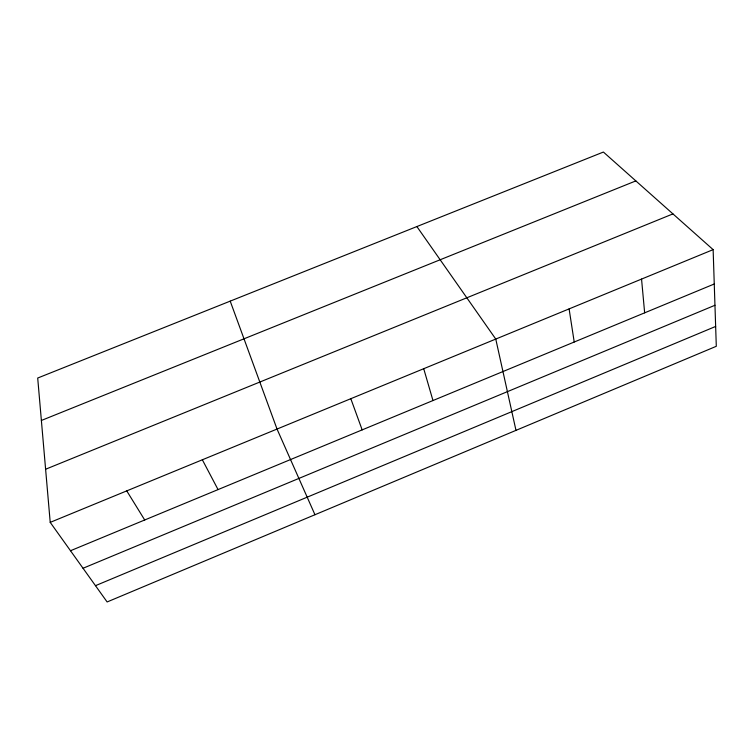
<?xml version="1.0" encoding="UTF-8"?>
<svg xmlns="http://www.w3.org/2000/svg" width="754" height="754" viewBox="0 0 754 754"><rect width="100%" height="100%" fill="white"/><g stroke="black" fill="none" stroke-linecap="round" stroke-linejoin="round"><path stroke-width="1.13" d="M95.475 585.669L715.65 326.444M70.499 550.731L714.255 283.994M83.034 568.262L714.952 305.276M50.216 522.371L713.133 249.64L716.3 346.293L107.125 601.956L50.216 522.371L37.7 378.037L603.398 152.044L713.133 249.64M45.608 469.242L672.945 213.9M41.376 420.468L635.848 180.903M416.877 226.558L495.764 339.064L515.981 430.364M126.747 490.882L144.711 519.987M202.345 459.78L218.057 489.591M314.955 514.728L277.029 429.054L230.206 301.129M350.817 398.696L362.165 429.884M423.72 368.706L432.975 400.544M569.1 308.895L574.218 342.014M641.55 279.084L644.651 312.835"/></g></svg>
